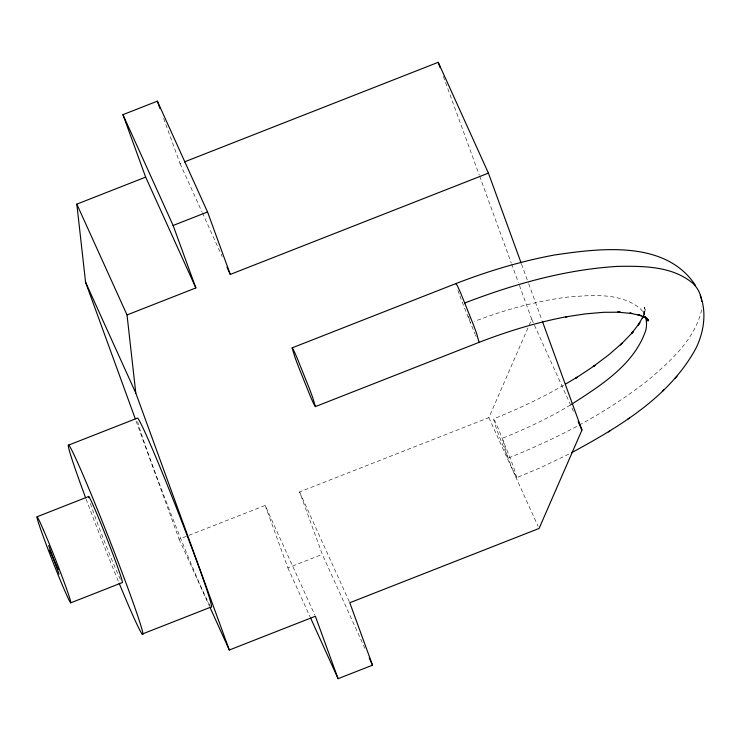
<?xml version="1.0" encoding="UTF-8"?>
<svg xmlns="http://www.w3.org/2000/svg" width="741" height="741" viewBox="0 0 741 741"><rect width="100%" height="100%" fill="white"/><g stroke="black" fill="none" stroke-linecap="round" stroke-linejoin="round"><path stroke-width="0.56" stroke-dasharray="3.71 2.78" d="M563.697 385.172C541.273 398.315 517.588 409.18 493.497 418.897L496.053 427.501A28.677 1.028 68.6 0 0 499.388 436.616L511.864 467.71A35.568 1.278 68.6 0 0 515.625 475.917L516.755 477.63L541.097 467.46L570.626 453.233M516.755 477.63L514.208 469.025A28.677 1.028 68.6 0 0 510.873 459.911L498.387 428.817A35.568 1.278 68.6 0 0 494.636 420.61L493.497 418.897M643.846 315.573L644.374 307.228L644.466 314.61A194.577 63.393 -22.1 0 0 639.9 308.349C619.606 292.149 591.299 295.233 567.087 297.15C535.391 301.281 504.417 309.942 474.592 321.335M644.012 314.693L645.615 308.682L643.142 315.99M364.933 648.458L322.307 554.379L299.577 491.922L488.875 417.637L531.732 319.251L518.719 283.47M570.45 404.994C548.812 418.119 525.814 428.854 502.361 438.292L507.891 458.234C557.945 438.19 606.444 413.145 648.847 379.587C670.327 361.2 693.298 340.74 701.023 312.48A261.823 85.308 -22.1 0 0 701.801 306.83M163.622 118.393L180.082 163.613L183.305 162.344M136.094 421.036L179.109 539.198L265.158 505.436L314.888 615.197M265.158 505.436L287.888 567.884L322.307 554.379M531.732 319.251L574.368 413.33M488.875 417.637L538.133 526.351M180.082 163.613L201.867 211.704M202.339 212.75L222.235 256.655M299.577 491.922L349.307 601.692M287.888 567.884L310.146 617.012M179.109 539.198L209.416 606.101M459.874 295.918A28.677 1.028 68.6 0 0 461.856 301.272L474.342 332.366A35.568 1.278 68.6 0 0 475.111 334.145M521.571 264.185L528.277 282.617M528.676 283.701L542.088 320.557M443.35 76.397L479.26 175.061M479.649 176.145L511.216 262.87M511.614 263.953L518.32 282.386M457.957 290.537L458.522 292.158A28.677 1.028 68.6 0 0 459.513 294.927M644.401 314.555L643.197 310.998L644.346 315.147M468.516 316.25L470.359 322.891M476.176 336.516A35.568 1.278 68.6 0 1 475.481 334.969M210.212 605.805A101.749 3.64 68.6 0 1 172.56 517.968A101.749 3.64 68.6 0 1 137.65 421.749M120.413 579.332A46.248 1.658 68.6 0 1 104.611 541.81A46.248 1.658 68.6 0 1 89.828 501.713M118.236 581.037A101.749 3.64 68.6 0 1 86.021 498.85"/><path stroke-width="1.11" d="M695.345 285.22C665.455 239.806 600.053 248.263 554.324 255.015L552.527 255.367C519.515 261.619 487.282 271.438 455.965 283.553L292.13 347.853L294.686 356.458A28.677 1.028 68.6 0 0 298.021 365.563L310.507 396.657A35.568 1.278 68.6 0 0 314.258 404.864L315.397 406.587L479.232 342.286C507.817 331.227 537.244 322.261 567.384 316.546L565.596 316.898L585.353 313.878L603.711 312.304L620.374 312.202L617.549 312.146L632.008 313.489L629.98 313.11M315.397 406.587L312.841 397.982A28.677 1.028 68.6 0 0 309.506 388.868L297.021 357.773A35.568 1.278 68.6 0 0 293.269 349.567L292.13 347.853M455.947 283.905L457.104 285.276A35.568 1.278 68.6 0 1 460.856 293.482L473.342 324.577A28.677 1.028 68.6 0 1 476.676 333.682L479.029 342.175M643.142 315.99L642.438 318.074L643.438 316.055M542.486 321.64L581.944 430.058L539.087 528.444L349.78 602.739L372.51 665.186L338.091 678.691L310.618 618.059M643.41 315.972L638.094 325.271L639.909 322.668L631.397 333.617L633.435 331.523L620.449 344.935L622.292 343.046L608.843 354.763L593.3 366.489L594.93 365.415L575.905 378.049L577.22 377.178L565.633 384.023M571.607 452.714C618.93 427.011 669.299 397.204 695.873 348.455C703.867 332.163 706.951 312.572 700.217 295.288M674.995 378.318L677.033 376.233M662.361 391.378L664.205 389.488M608.472 431.929L609.778 431.067M627.868 419.045L629.498 417.961M571.404 404.419C600.571 385.533 634.379 364.702 645.893 329.967A194.577 63.393 -22.1 0 0 645.235 316.518M338.091 678.691L315.36 616.243L229.312 650.014L135.798 393.073L127.026 314.944L195.865 287.934L145.662 177.118L122.932 114.67L157.351 101.165L207.554 211.972L230.284 274.42L488.421 173.116L521.173 263.101M135.307 418.86L85.586 282.265L76.823 204.136L145.662 177.118M184.379 161.927L438.218 62.309L488.421 173.116M122.932 114.67L173.135 225.477L207.554 211.972M68.746 445.054L137.585 418.044A101.749 3.64 68.6 0 1 180.841 519.172A101.749 3.64 68.6 0 1 211.092 607.018L142.253 634.037M37.05 516.764L88.679 496.507M70.691 602.85L122.321 582.583A46.248 1.658 68.6 0 0 105.5 535.03A46.248 1.658 68.6 0 0 88.679 497.683M464.839 302.949C513.772 284.192 564.92 269.594 617.457 266.389C643.132 266.01 672.235 265.889 692.955 283.386A261.823 85.308 -22.1 0 1 701.718 301.485M630.063 313.165L641.085 315.647L637.936 314.555L647.597 318.584M644.225 316.889L648.644 320.121L645.939 317.648M644.846 316.611L648.079 321.066L646.041 317.926M578.156 421.694L581.944 430.058M226.968 267.103L230.284 274.42M369.194 657.869L372.51 665.186M76.823 204.136L127.026 314.944M85.586 282.265L135.798 393.073M209.898 607.148L229.312 650.014M49.508 550.174L58.233 569.44M438.218 62.309L440.191 67.727M157.351 101.165L160.093 108.705M173.135 225.477L195.865 287.934M48.674 545.533L59.067 574.08M85.623 497.785A101.749 3.64 68.6 0 1 78.787 465.191A101.749 3.64 68.6 0 1 136.594 612.538A101.749 3.64 68.6 0 1 119.144 583.232M43.543 530.158L40.412 523.09A46.248 1.658 68.6 0 0 41.876 532.714A46.248 1.658 68.6 0 0 64.198 589.447L67.329 596.524A46.248 1.658 68.6 0 0 65.866 586.891A46.248 1.658 68.6 0 0 43.543 530.158"/></g></svg>
